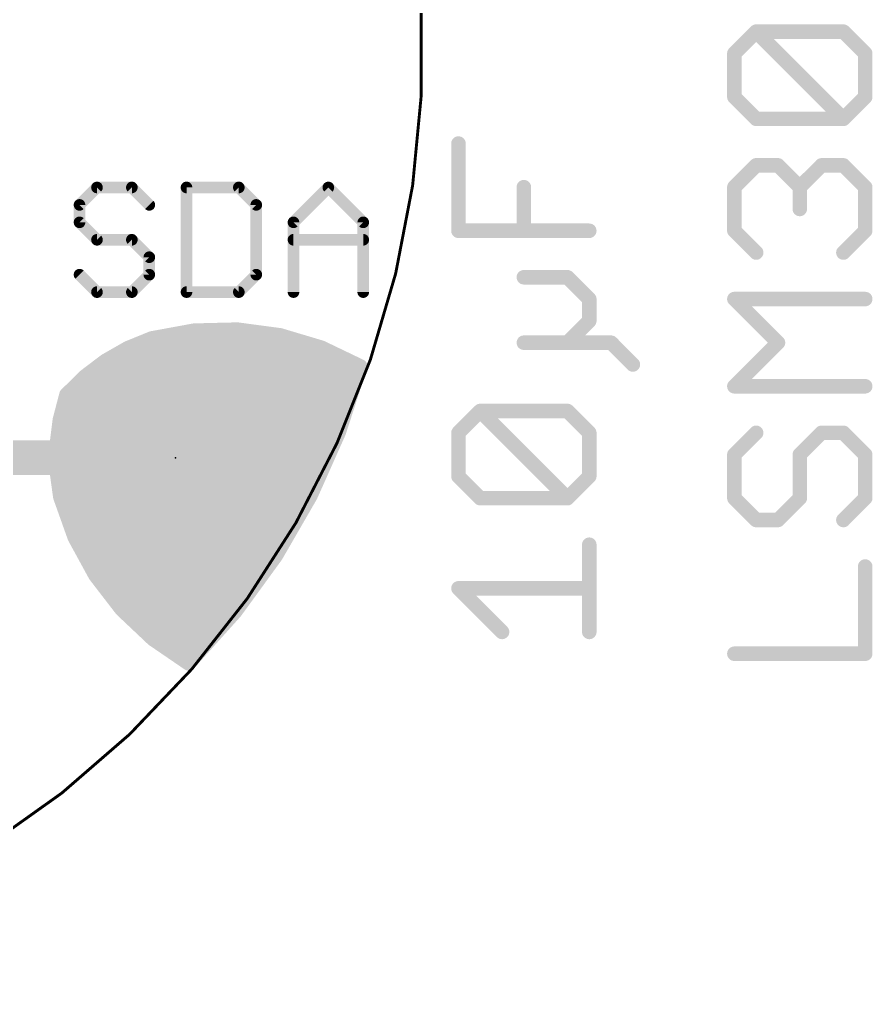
# Model space of a CAD drawing. Extents: x -10 to 12.2, y -10.5 to 9.8.
# Drawn here: x 4.73 to 12.19, y -8.27 to 0.28 of the extents above; entities that cross this region are included whole.
import ezdxf

# ---------------------------------------------------------------- set-up
doc = ezdxf.new("R2010")
doc.units = 0
for name, color, linetype in [('1', 12, 'CONTINUOUS'), ('16', 132, 'CONTINUOUS'), ('17', 110, 'CONTINUOUS'), ('20', 53, 'CONTINUOUS'), ('21', 40, 'CONTINUOUS'), ('23', 53, 'CONTINUOUS'), ('27', 253, 'CONTINUOUS')]:
    doc.layers.add(name, color=color, linetype=linetype)

# ---------------------------------------------------------------- blocks, each defined once
blk = doc.blocks.new('ROUNDP')
at = {"const_width": 0.5}
blk.add_lwpolyline([(0, -0.25, 1), (0, 0.25, 1), (0, -0.25)], format="xyb", dxfattribs=at)

msp = doc.modelspace()

# ---------------------------------------------------------------- linework, layer by layer
at = {"layer": '1', "const_width": 0.127}
for points in [[(6.2605, -2.4453), (5.8898, -2.5132)], [(6.6374, -2.4362), (6.2605, -2.4453)], [(7.011, -2.4862), (6.6374, -2.4362)], [(5.8898, -2.5132), (5.6805, -2.5985)], [(5.824, -2.54), (7.1913, -2.54)], [(7.3722, -2.594), (7.011, -2.4862)], [(5.6805, -2.5985), (5.4841, -2.7105)], [(7.712, -2.757), (7.3722, -2.594)], [(5.4841, -2.7105), (5.3041, -2.8471)], [(5.5604, -2.667), (7.5244, -2.667)], [(5.374, -2.794), (7.7, -2.794)], [(7.5246, -3.3339), (7.712, -2.757)], [(5.3041, -2.8471), (5.1434, -3.006)], [(5.2293, -2.921), (7.6587, -2.921)], [(5.1434, -3.006), (5.0861, -3.2246)], [(5.1324, -3.048), (7.6175, -3.048)], [(5.0991, -3.175), (7.5762, -3.175)], [(5.0861, -3.2246), (5.0578, -3.4489)], [(5.0763, -3.302), (7.5349, -3.302)], [(7.2778, -3.8881), (7.5246, -3.3339)], [(5.0578, -3.4489), (5.059, -3.6749)], [(5.0603, -3.429), (7.4822, -3.429)], [(5.0584, -3.556), (7.4257, -3.556)], [(5.059, -3.6749), (5.0898, -3.8988)], [(5.0602, -3.683), (7.3691, -3.683)], [(5.0776, -3.81), (7.3126, -3.81)], [(5.0898, -3.8988), (5.2163, -4.2539)], [(6.9745, -4.4134), (7.2778, -3.8881)], [(5.1034, -3.937), (7.2496, -3.937)], [(5.1487, -4.064), (7.1763, -4.064)], [(5.1939, -4.191), (7.1029, -4.191)], [(5.2163, -4.2539), (5.3969, -4.5847)], [(5.2513, -4.318), (7.0296, -4.318)], [(6.6179, -4.9042), (6.9745, -4.4134)], [(5.3206, -4.445), (6.9516, -4.445)], [(5.3899, -4.572), (6.8593, -4.572)], [(5.3969, -4.5847), (5.627, -4.8833)], [(5.485, -4.699), (6.767, -4.699)], [(5.5828, -4.826), (6.6748, -4.826)], [(5.627, -4.8833), (5.9009, -5.1422)], [(6.212, -5.355), (6.6179, -4.9042)], [(5.7007, -4.953), (6.574, -4.953)], [(5.8351, -5.08), (6.4597, -5.08)], [(5.9009, -5.1422), (6.212, -5.355)], [(5.9957, -5.207), (6.3453, -5.207)], [(6.1813, -5.334), (6.231, -5.334)]]:
    msp.add_lwpolyline(points, dxfattribs=at)
at = {"layer": '1', "const_width": 0.0635}
for points in [[(6.2598, -2.4135, 1), (6.2613, -2.477)], [(6.2663, -2.4765, 1), (6.2548, -2.414)], [(6.6416, -2.4047, 1), (6.6332, -2.4677)], [(6.6381, -2.4679, 1), (6.6366, -2.4044)], [(5.824, -2.5082, 1), (5.824, -2.5718)], [(5.8841, -2.4819, 1), (5.8955, -2.5444)], [(5.9018, -2.5426, 1), (5.8778, -2.4838)], [(7.02, -2.4557, 1), (7.0019, -2.5166)], [(7.0068, -2.5176, 1), (7.0152, -2.4547)], [(7.1913, -2.5718, 1), (7.1913, -2.5082)], [(5.6685, -2.5691, 1), (5.6925, -2.6279)], [(5.6962, -2.6261, 1), (5.6648, -2.5709)], [(7.3859, -2.5653, 1), (7.3584, -2.6226)], [(7.3631, -2.6244, 1), (7.3812, -2.5636)], [(5.5033, -2.7357, 1), (5.4649, -2.6852)], [(5.5604, -2.6353, 1), (5.5604, -2.6988)], [(7.5244, -2.6988, 1), (7.5244, -2.6353)], [(5.374, -2.7622, 1), (5.374, -2.8258)], [(5.4684, -2.6829, 1), (5.4999, -2.738)], [(7.7422, -2.7668, 1), (7.6818, -2.7471)], [(7.6983, -2.7856, 1), (7.7258, -2.7283)], [(7.7, -2.8258, 1), (7.7, -2.7622)], [(5.2849, -2.8218, 1), (5.3233, -2.8724)], [(5.3264, -2.8696, 1), (5.2817, -2.8245)], [(5.2293, -2.8893, 1), (5.2293, -2.9528)], [(7.6587, -2.9528, 1), (7.6587, -2.8893)], [(5.1324, -3.0162, 1), (5.1324, -3.0798)], [(5.121, -2.9834, 1), (5.1657, -3.0286)], [(5.1741, -3.014, 1), (5.1127, -2.9979)], [(7.6175, -3.0798, 1), (7.6175, -3.0162)], [(5.0991, -3.1433, 1), (5.0991, -3.2068)], [(7.5762, -3.2068, 1), (7.5762, -3.1433)], [(5.0763, -3.2702, 1), (5.0763, -3.3338)], [(5.0554, -3.2166, 1), (5.1168, -3.2327)], [(5.1176, -3.2286, 1), (5.0546, -3.2207)], [(7.5349, -3.3338, 1), (7.5349, -3.2702)], [(7.4944, -3.3241, 1), (7.5548, -3.3437)], [(7.5536, -3.3468, 1), (7.4956, -3.321)], [(5.0896, -3.4487, 1), (5.0261, -3.4491)], [(5.0263, -3.4449, 1), (5.0893, -3.4529)], [(5.0603, -3.3973, 1), (5.0603, -3.4608)], [(7.4822, -3.4608, 1), (7.4822, -3.3973)], [(5.0584, -3.5242, 1), (5.0584, -3.5878)], [(7.4257, -3.5878, 1), (7.4257, -3.5242)], [(5.0905, -3.6706, 1), (5.0276, -3.6792)], [(5.0273, -3.6751, 1), (5.0908, -3.6747)], [(5.0602, -3.6513, 1), (5.0602, -3.7148)], [(7.3691, -3.7148, 1), (7.3691, -3.6513)], [(5.0776, -3.7782, 1), (5.0776, -3.8418)], [(7.3126, -3.8418, 1), (7.3126, -3.7782)], [(5.1197, -3.8882, 1), (5.0599, -3.9095)], [(7.2488, -3.8752, 1), (7.3068, -3.901)], [(7.3053, -3.904, 1), (7.2503, -3.8722)], [(5.0583, -3.9031, 1), (5.1212, -3.8945)], [(5.1034, -3.9053, 1), (5.1034, -3.9688)], [(7.2496, -3.9688, 1), (7.2496, -3.9053)], [(5.1487, -4.0323, 1), (5.1487, -4.0957)], [(7.1763, -4.0957, 1), (7.1763, -4.0323)], [(5.1939, -4.1593, 1), (5.1939, -4.2227)], [(7.1029, -4.2227, 1), (7.1029, -4.1593)], [(5.2442, -4.2387, 1), (5.1885, -4.2691)], [(5.1864, -4.2645, 1), (5.2463, -4.2432)], [(5.2513, -4.2863, 1), (5.2513, -4.3498)], [(7.0296, -4.3498, 1), (7.0296, -4.2863)], [(7.0002, -4.4321, 1), (6.9488, -4.3948)], [(5.3206, -4.4133, 1), (5.3206, -4.4768)], [(6.947, -4.3976, 1), (7.002, -4.4293)], [(6.9516, -4.4768, 1), (6.9516, -4.4133)], [(5.3899, -4.5403, 1), (5.3899, -4.6037)], [(5.422, -4.5654, 1), (5.3717, -4.6041)], [(6.8593, -4.6037, 1), (6.8593, -4.5403)], [(5.369, -4.5999, 1), (5.4248, -4.5695)], [(5.485, -4.6673, 1), (5.485, -4.7307)], [(6.767, -4.7307, 1), (6.767, -4.6673)], [(5.5828, -4.7943, 1), (5.5828, -4.8578)], [(6.6748, -4.8578, 1), (6.6748, -4.7943)], [(5.6488, -4.8602, 1), (5.6052, -4.9064)], [(5.6018, -4.9027, 1), (5.6521, -4.8639)], [(6.5923, -4.8856, 1), (6.6436, -4.9229)], [(6.6415, -4.9255, 1), (6.5943, -4.883)], [(5.7007, -4.9213, 1), (5.7007, -4.9848)], [(6.574, -4.9848, 1), (6.574, -4.9213)], [(5.8351, -5.0483, 1), (5.8351, -5.1117)], [(6.4597, -5.1117, 1), (6.4597, -5.0483)], [(5.9189, -5.116, 1), (5.883, -5.1684)], [(5.8791, -5.1653, 1), (5.9227, -5.1191)], [(5.9957, -5.1753, 1), (5.9957, -5.2387)], [(6.3453, -5.2387, 1), (6.3453, -5.1753)], [(6.1813, -5.3023, 1), (6.1813, -5.3658)], [(6.231, -5.3658, 1), (6.231, -5.3023)], [(6.1884, -5.3338, 1), (6.2356, -5.3763)], [(6.1941, -5.3812, 1), (6.23, -5.3288)]]:
    msp.add_lwpolyline(points, format="xyb", dxfattribs=at)
at = {"layer": '16'}
for points, const_width in [([(6.2605, -2.4453), (5.8898, -2.5132)], 0.127), ([(6.6374, -2.4362), (6.2605, -2.4453)], 0.127), ([(7.011, -2.4862), (6.6374, -2.4362)], 0.127), ([(5.8898, -2.5132), (5.6805, -2.5985)], 0.127), ([(5.824, -2.54), (7.1913, -2.54)], 0.127), ([(7.3722, -2.594), (7.011, -2.4862)], 0.127), ([(5.6805, -2.5985), (5.4841, -2.7105)], 0.127), ([(7.712, -2.757), (7.3722, -2.594)], 0.127), ([(5.4841, -2.7105), (5.3041, -2.8471)], 0.127), ([(5.5604, -2.667), (7.5244, -2.667)], 0.127), ([(5.374, -2.794), (7.7, -2.794)], 0.127), ([(7.5246, -3.3339), (7.712, -2.757)], 0.127), ([(5.3041, -2.8471), (5.1434, -3.006)], 0.127), ([(5.2293, -2.921), (7.6587, -2.921)], 0.127), ([(5.1434, -3.006), (5.0861, -3.2246)], 0.127), ([(5.1324, -3.048), (7.6175, -3.048)], 0.127), ([(5.0991, -3.175), (7.5762, -3.175)], 0.127), ([(5.0861, -3.2246), (5.0578, -3.4489)], 0.127), ([(5.0763, -3.302), (7.5349, -3.302)], 0.127), ([(7.2778, -3.8881), (7.5246, -3.3339)], 0.127), ([(-1.016, -3.556), (6.096, -3.556)], 0.3048), ([(5.0578, -3.4489), (5.059, -3.6749)], 0.127), ([(5.0603, -3.429), (7.4822, -3.429)], 0.127), ([(5.0584, -3.556), (7.4257, -3.556)], 0.127), ([(5.059, -3.6749), (5.0898, -3.8988)], 0.127), ([(5.0602, -3.683), (7.3691, -3.683)], 0.127), ([(5.0776, -3.81), (7.3126, -3.81)], 0.127), ([(5.0898, -3.8988), (5.2163, -4.2539)], 0.127), ([(6.9745, -4.4134), (7.2778, -3.8881)], 0.127), ([(5.1034, -3.937), (7.2496, -3.937)], 0.127), ([(5.1487, -4.064), (7.1763, -4.064)], 0.127), ([(5.1939, -4.191), (7.1029, -4.191)], 0.127), ([(5.2163, -4.2539), (5.3969, -4.5847)], 0.127), ([(5.2513, -4.318), (7.0296, -4.318)], 0.127), ([(6.6179, -4.9042), (6.9745, -4.4134)], 0.127), ([(5.3206, -4.445), (6.9516, -4.445)], 0.127), ([(5.3899, -4.572), (6.8593, -4.572)], 0.127), ([(5.3969, -4.5847), (5.627, -4.8833)], 0.127), ([(5.485, -4.699), (6.767, -4.699)], 0.127), ([(5.5828, -4.826), (6.6748, -4.826)], 0.127), ([(5.627, -4.8833), (5.9009, -5.1422)], 0.127), ([(6.212, -5.355), (6.6179, -4.9042)], 0.127), ([(5.7007, -4.953), (6.574, -4.953)], 0.127), ([(5.8351, -5.08), (6.4597, -5.08)], 0.127), ([(5.9009, -5.1422), (6.212, -5.355)], 0.127), ([(5.9957, -5.207), (6.3453, -5.207)], 0.127), ([(6.1813, -5.334), (6.231, -5.334)], 0.127)]:
    msp.add_lwpolyline(points, dxfattribs=dict(at, const_width=const_width))
for points, const_width in [([(6.2598, -2.4135, 1), (6.2613, -2.477)], 0.0635), ([(6.2663, -2.4765, 1), (6.2548, -2.414)], 0.0635), ([(6.6416, -2.4047, 1), (6.6332, -2.4677)], 0.0635), ([(6.6381, -2.4679, 1), (6.6366, -2.4044)], 0.0635), ([(5.824, -2.5082, 1), (5.824, -2.5718)], 0.0635), ([(5.8841, -2.4819, 1), (5.8955, -2.5444)], 0.0635), ([(5.9018, -2.5426, 1), (5.8778, -2.4838)], 0.0635), ([(7.02, -2.4557, 1), (7.0019, -2.5166)], 0.0635), ([(7.0068, -2.5176, 1), (7.0152, -2.4547)], 0.0635), ([(7.1913, -2.5718, 1), (7.1913, -2.5082)], 0.0635), ([(5.6685, -2.5691, 1), (5.6925, -2.6279)], 0.0635), ([(5.6962, -2.6261, 1), (5.6648, -2.5709)], 0.0635), ([(7.3859, -2.5653, 1), (7.3584, -2.6226)], 0.0635), ([(7.3631, -2.6244, 1), (7.3812, -2.5636)], 0.0635), ([(5.5033, -2.7357, 1), (5.4649, -2.6852)], 0.0635), ([(5.5604, -2.6353, 1), (5.5604, -2.6988)], 0.0635), ([(7.5244, -2.6988, 1), (7.5244, -2.6353)], 0.0635), ([(5.374, -2.7622, 1), (5.374, -2.8258)], 0.0635), ([(5.4684, -2.6829, 1), (5.4999, -2.738)], 0.0635), ([(7.7422, -2.7668, 1), (7.6818, -2.7471)], 0.0635), ([(7.6983, -2.7856, 1), (7.7258, -2.7283)], 0.0635), ([(7.7, -2.8258, 1), (7.7, -2.7622)], 0.0635), ([(5.2849, -2.8218, 1), (5.3233, -2.8724)], 0.0635), ([(5.3264, -2.8696, 1), (5.2817, -2.8245)], 0.0635), ([(5.2293, -2.8893, 1), (5.2293, -2.9528)], 0.0635), ([(7.6587, -2.9528, 1), (7.6587, -2.8893)], 0.0635), ([(5.1324, -3.0162, 1), (5.1324, -3.0798)], 0.0635), ([(5.121, -2.9834, 1), (5.1657, -3.0286)], 0.0635), ([(5.1741, -3.014, 1), (5.1127, -2.9979)], 0.0635), ([(7.6175, -3.0798, 1), (7.6175, -3.0162)], 0.0635), ([(5.0991, -3.1433, 1), (5.0991, -3.2068)], 0.0635), ([(7.5762, -3.2068, 1), (7.5762, -3.1433)], 0.0635), ([(5.0763, -3.2702, 1), (5.0763, -3.3338)], 0.0635), ([(5.0554, -3.2166, 1), (5.1168, -3.2327)], 0.0635), ([(5.1176, -3.2286, 1), (5.0546, -3.2207)], 0.0635), ([(7.5349, -3.3338, 1), (7.5349, -3.2702)], 0.0635), ([(7.4944, -3.3241, 1), (7.5548, -3.3437)], 0.0635), ([(7.5536, -3.3468, 1), (7.4956, -3.321)], 0.0635), ([(5.0896, -3.4487, 1), (5.0261, -3.4491)], 0.0635), ([(5.0263, -3.4449, 1), (5.0893, -3.4529)], 0.0635), ([(5.0603, -3.3973, 1), (5.0603, -3.4608)], 0.0635), ([(6.096, -3.6322, 1), (6.096, -3.4798)], 0.1524), ([(7.4822, -3.4608, 1), (7.4822, -3.3973)], 0.0635), ([(5.0584, -3.5242, 1), (5.0584, -3.5878)], 0.0635), ([(7.4257, -3.5878, 1), (7.4257, -3.5242)], 0.0635), ([(5.0905, -3.6706, 1), (5.0276, -3.6792)], 0.0635), ([(5.0273, -3.6751, 1), (5.0908, -3.6747)], 0.0635), ([(5.0602, -3.6513, 1), (5.0602, -3.7148)], 0.0635), ([(7.3691, -3.7148, 1), (7.3691, -3.6513)], 0.0635), ([(5.0776, -3.7782, 1), (5.0776, -3.8418)], 0.0635), ([(7.3126, -3.8418, 1), (7.3126, -3.7782)], 0.0635), ([(5.1197, -3.8882, 1), (5.0599, -3.9095)], 0.0635), ([(7.2488, -3.8752, 1), (7.3068, -3.901)], 0.0635), ([(7.3053, -3.904, 1), (7.2503, -3.8722)], 0.0635), ([(5.0583, -3.9031, 1), (5.1212, -3.8945)], 0.0635), ([(5.1034, -3.9053, 1), (5.1034, -3.9688)], 0.0635), ([(7.2496, -3.9688, 1), (7.2496, -3.9053)], 0.0635), ([(5.1487, -4.0323, 1), (5.1487, -4.0957)], 0.0635), ([(7.1763, -4.0957, 1), (7.1763, -4.0323)], 0.0635), ([(5.1939, -4.1593, 1), (5.1939, -4.2227)], 0.0635), ([(7.1029, -4.2227, 1), (7.1029, -4.1593)], 0.0635), ([(5.2442, -4.2387, 1), (5.1885, -4.2691)], 0.0635), ([(5.1864, -4.2645, 1), (5.2463, -4.2432)], 0.0635), ([(5.2513, -4.2863, 1), (5.2513, -4.3498)], 0.0635), ([(7.0296, -4.3498, 1), (7.0296, -4.2863)], 0.0635), ([(7.0002, -4.4321, 1), (6.9488, -4.3948)], 0.0635), ([(5.3206, -4.4133, 1), (5.3206, -4.4768)], 0.0635), ([(6.947, -4.3976, 1), (7.002, -4.4293)], 0.0635), ([(6.9516, -4.4768, 1), (6.9516, -4.4133)], 0.0635), ([(5.3899, -4.5403, 1), (5.3899, -4.6037)], 0.0635), ([(5.422, -4.5654, 1), (5.3717, -4.6041)], 0.0635), ([(6.8593, -4.6037, 1), (6.8593, -4.5403)], 0.0635), ([(5.369, -4.5999, 1), (5.4248, -4.5695)], 0.0635), ([(5.485, -4.6673, 1), (5.485, -4.7307)], 0.0635), ([(6.767, -4.7307, 1), (6.767, -4.6673)], 0.0635), ([(5.5828, -4.7943, 1), (5.5828, -4.8578)], 0.0635), ([(6.6748, -4.8578, 1), (6.6748, -4.7943)], 0.0635), ([(5.6488, -4.8602, 1), (5.6052, -4.9064)], 0.0635), ([(5.6018, -4.9027, 1), (5.6521, -4.8639)], 0.0635), ([(6.5923, -4.8856, 1), (6.6436, -4.9229)], 0.0635), ([(6.6415, -4.9255, 1), (6.5943, -4.883)], 0.0635), ([(5.7007, -4.9213, 1), (5.7007, -4.9848)], 0.0635), ([(6.574, -4.9848, 1), (6.574, -4.9213)], 0.0635), ([(5.8351, -5.0483, 1), (5.8351, -5.1117)], 0.0635), ([(6.4597, -5.1117, 1), (6.4597, -5.0483)], 0.0635), ([(5.9189, -5.116, 1), (5.883, -5.1684)], 0.0635), ([(5.8791, -5.1653, 1), (5.9227, -5.1191)], 0.0635), ([(5.9957, -5.1753, 1), (5.9957, -5.2387)], 0.0635), ([(6.3453, -5.2387, 1), (6.3453, -5.1753)], 0.0635), ([(6.1813, -5.3023, 1), (6.1813, -5.3658)], 0.0635), ([(6.231, -5.3658, 1), (6.231, -5.3023)], 0.0635), ([(6.1884, -5.3338, 1), (6.2356, -5.3763)], 0.0635), ([(6.1941, -5.3812, 1), (6.23, -5.3288)], 0.0635)]:
    msp.add_lwpolyline(points, format="xyb", dxfattribs=dict(at, const_width=const_width))
at = {"layer": '20', "const_width": 0.0254}
msp.add_lwpolyline([(0, -8.255, 1), (0, 8.255, 1), (0, -8.255)], format="xyb", dxfattribs=at)
at = {"layer": '21', "const_width": 0.1016}
for points in [[(5.4103, -1.193), (5.2578, -1.3456)], [(5.7154, -1.193), (5.4103, -1.193)], [(5.8679, -1.3456), (5.7154, -1.193)], [(6.1933, -1.193), (6.1933, -2.1082)], [(6.6509, -1.193), (6.1933, -1.193)], [(6.8034, -1.3456), (6.6509, -1.193)], [(7.1288, -1.4981), (7.4339, -1.193)], [(7.4339, -1.193), (7.739, -1.4981)], [(5.2578, -1.3456), (5.2578, -1.4981)], [(6.8034, -1.9557), (6.8034, -1.3456)], [(5.2578, -1.4981), (5.4103, -1.6506)], [(7.1288, -2.1082), (7.1288, -1.4981)], [(7.739, -1.4981), (7.739, -2.1082)], [(5.4103, -1.6506), (5.7154, -1.6506)], [(5.7154, -1.6506), (5.8679, -1.8031)], [(7.1288, -1.6506), (7.739, -1.6506)], [(5.8679, -1.8031), (5.8679, -1.9557)], [(5.4103, -2.1082), (5.2578, -1.9557)], [(5.8679, -1.9557), (5.7154, -2.1082)], [(6.6509, -2.1082), (6.8034, -1.9557)], [(5.7154, -2.1082), (5.4103, -2.1082)], [(6.1933, -2.1082), (6.6509, -2.1082)]]:
    msp.add_lwpolyline(points, dxfattribs=at)
at = {"layer": '21', "const_width": 0.0508}
for points in [[(5.4103, -1.1676, 1), (5.4103, -1.2184)], [(5.4283, -1.211, 1), (5.3924, -1.1751)], [(5.7334, -1.1751, 1), (5.6974, -1.211)], [(5.7154, -1.2184, 1), (5.7154, -1.1676)], [(6.2187, -1.193, 1), (6.1679, -1.193)], [(6.1933, -1.1676, 1), (6.1933, -1.2184)], [(6.6689, -1.1751, 1), (6.6329, -1.211)], [(6.6509, -1.2184, 1), (6.6509, -1.1676)], [(7.4519, -1.1751, 1), (7.4159, -1.211)], [(7.4519, -1.211, 1), (7.4159, -1.1751)], [(5.2832, -1.3456, 1), (5.2324, -1.3456)], [(5.2398, -1.3276, 1), (5.2758, -1.3635)], [(5.85, -1.3635, 1), (5.8859, -1.3276)], [(6.8288, -1.3456, 1), (6.778, -1.3456)], [(6.7855, -1.3635, 1), (6.8214, -1.3276)], [(5.2758, -1.4801, 1), (5.2398, -1.516)], [(7.1542, -1.4981, 1), (7.1034, -1.4981)], [(7.7644, -1.4981, 1), (7.7136, -1.4981)], [(5.2324, -1.4981, 1), (5.2832, -1.4981)], [(7.1109, -1.4801, 1), (7.1468, -1.516)], [(7.721, -1.516, 1), (7.7569, -1.4801)], [(5.4103, -1.6252, 1), (5.4103, -1.676)], [(5.3924, -1.6686, 1), (5.4283, -1.6326)], [(5.7334, -1.6326, 1), (5.6974, -1.6686)], [(5.7154, -1.676, 1), (5.7154, -1.6252)], [(7.1288, -1.6252, 1), (7.1288, -1.676)], [(7.739, -1.676, 1), (7.739, -1.6252)], [(5.8933, -1.8031, 1), (5.8425, -1.8031)], [(5.85, -1.8211, 1), (5.8859, -1.7852)], [(5.2758, -1.9377, 1), (5.2398, -1.9736)], [(5.8425, -1.9557, 1), (5.8933, -1.9557)], [(5.8859, -1.9736, 1), (5.85, -1.9377)], [(6.778, -1.9557, 1), (6.8288, -1.9557)], [(6.8214, -1.9736, 1), (6.7855, -1.9377)], [(5.4103, -2.0828, 1), (5.4103, -2.1336)], [(5.3924, -2.1262, 1), (5.4283, -2.0902)], [(5.6974, -2.0902, 1), (5.7334, -2.1262)], [(5.7154, -2.1336, 1), (5.7154, -2.0828)], [(6.1933, -2.0828, 1), (6.1933, -2.1336)], [(6.1679, -2.1082, 1), (6.2187, -2.1082)], [(6.6329, -2.0902, 1), (6.6689, -2.1262)], [(6.6509, -2.1336, 1), (6.6509, -2.0828)], [(7.1034, -2.1082, 1), (7.1542, -2.1082)], [(7.7136, -2.1082, 1), (7.7644, -2.1082)]]:
    msp.add_lwpolyline(points, format="xyb", dxfattribs=at)
at = {"layer": '23'}
msp.add_point((6.096, -3.556), dxfattribs=at)
at = {"layer": '27', "const_width": 0.127}
for points in [[(10.9845, -0.0209), (11.1752, 0.1697)], [(11.1752, 0.1697), (11.9378, 0.1697)], [(11.9378, -0.5929), (11.1752, 0.1697)], [(11.9378, 0.1697), (12.1285, -0.0209)], [(10.9845, -0.4022), (10.9845, -0.0209)], [(12.1285, -0.0209), (12.1285, -0.4022)], [(11.1752, -0.5929), (10.9845, -0.4022)], [(12.1285, -0.4022), (11.9378, -0.5929)], [(11.9378, -0.5929), (11.1752, -0.5929)], [(8.5715, -1.5717), (8.5715, -0.8091)], [(10.9845, -1.1903), (11.1752, -0.9997)], [(11.1752, -0.9997), (11.3659, -0.9997)], [(11.3659, -0.9997), (11.5565, -1.1903)], [(11.5565, -1.1903), (11.7472, -0.9997)], [(11.7472, -0.9997), (11.9378, -0.9997)], [(11.9378, -0.9997), (12.1285, -1.1903)], [(9.1435, -1.5717), (9.1435, -1.1904)], [(10.9845, -1.5716), (10.9845, -1.1903)], [(11.5565, -1.1903), (11.5565, -1.381)], [(12.1285, -1.1903), (12.1285, -1.5716)], [(9.7155, -1.5717), (8.5715, -1.5717)], [(11.1752, -1.7623), (10.9845, -1.5716)], [(12.1285, -1.5716), (11.9378, -1.7623)], [(9.5248, -1.9785), (9.1435, -1.9785)], [(9.7155, -2.1691), (9.5248, -1.9785)], [(9.7155, -2.3598), (9.7155, -2.1691)], [(11.3659, -2.5504), (10.9845, -2.1691)], [(10.9845, -2.1691), (12.1285, -2.1691)], [(9.5248, -2.5504), (9.7155, -2.3598)], [(9.1435, -2.5504), (9.5248, -2.5504)], [(9.5248, -2.5504), (9.9062, -2.5504)], [(9.9062, -2.5504), (10.0968, -2.7411)], [(10.9845, -2.9317), (11.3659, -2.5504)], [(12.1285, -2.9317), (10.9845, -2.9317)], [(8.5715, -3.3385), (8.7622, -3.1479)], [(8.7622, -3.1479), (9.5248, -3.1479)], [(9.5248, -3.9105), (8.7622, -3.1479)], [(9.5248, -3.1479), (9.7155, -3.3385)], [(8.5715, -3.7198), (8.5715, -3.3385)], [(9.7155, -3.3385), (9.7155, -3.7198)], [(11.1752, -3.3385), (10.9845, -3.5291)], [(11.5565, -3.5291), (11.7472, -3.3385)], [(11.7472, -3.3385), (11.9378, -3.3385)], [(11.9378, -3.3385), (12.1285, -3.5291)], [(10.9845, -3.5291), (10.9845, -3.9104)], [(11.5565, -3.9104), (11.5565, -3.5291)], [(12.1285, -3.5291), (12.1285, -3.9104)], [(8.7622, -3.9105), (8.5715, -3.7198)], [(9.7155, -3.7198), (9.5248, -3.9105)], [(9.5248, -3.9105), (8.7622, -3.9105)], [(10.9845, -3.9104), (11.1752, -4.1011)], [(11.3659, -4.1011), (11.5565, -3.9104)], [(12.1285, -3.9104), (11.9378, -4.1011)], [(11.1752, -4.1011), (11.3659, -4.1011)], [(9.7155, -5.0799), (9.7155, -4.3173)], [(12.1285, -5.2705), (12.1285, -4.5079)], [(8.9528, -5.0799), (8.5715, -4.6986)], [(8.5715, -4.6986), (9.7155, -4.6986)], [(10.9845, -5.2705), (12.1285, -5.2705)]]:
    msp.add_lwpolyline(points, dxfattribs=at)
at = {"layer": '27', "const_width": 0.0635}
for points in [[(11.1752, 0.2015, 1), (11.1752, 0.138)], [(11.1976, 0.1922, 1), (11.1527, 0.1473)], [(11.1976, 0.1473, 1), (11.1527, 0.1922)], [(11.9603, 0.1922, 1), (11.9154, 0.1473)], [(11.9378, 0.138, 1), (11.9378, 0.2015)], [(11.0163, -0.0209, 1), (10.9528, -0.0209)], [(10.9621, 0.0015, 1), (11.007, -0.0434)], [(12.1603, -0.0209, 1), (12.0968, -0.0209)], [(12.106, -0.0434, 1), (12.151, 0.0015)], [(11.007, -0.3798, 1), (10.9621, -0.4247)], [(12.151, -0.4247, 1), (12.106, -0.3798)], [(10.9528, -0.4022, 1), (11.0163, -0.4022)], [(12.0968, -0.4022, 1), (12.1603, -0.4022)], [(11.1752, -0.5612, 1), (11.1752, -0.6247)], [(11.1527, -0.6154, 1), (11.1976, -0.5705)], [(11.9154, -0.5705, 1), (11.9603, -0.6154)], [(11.9154, -0.6154, 1), (11.9603, -0.5705)], [(11.9378, -0.6247, 1), (11.9378, -0.5612)], [(8.6033, -0.8091, 1), (8.5398, -0.8091)], [(11.1752, -0.9679, 1), (11.1752, -1.0314)], [(11.1976, -1.0221, 1), (11.1527, -0.9772)], [(11.3883, -0.9772, 1), (11.3434, -1.0221)], [(11.3659, -1.0314, 1), (11.3659, -0.9679)], [(11.7472, -0.9679, 1), (11.7472, -1.0314)], [(11.7696, -1.0221, 1), (11.7247, -0.9772)], [(11.9603, -0.9772, 1), (11.9154, -1.0221)], [(11.9378, -1.0314, 1), (11.9378, -0.9679)], [(9.1753, -1.1904, 1), (9.1118, -1.1904)], [(11.0163, -1.1903, 1), (10.9528, -1.1903)], [(10.9621, -1.1679, 1), (11.007, -1.2128)], [(11.5883, -1.1903, 1), (11.5248, -1.1903)], [(11.5341, -1.1679, 1), (11.579, -1.2128)], [(11.5341, -1.2128, 1), (11.579, -1.1679)], [(12.1603, -1.1903, 1), (12.0968, -1.1903)], [(12.106, -1.2128, 1), (12.151, -1.1679)], [(11.5248, -1.381, 1), (11.5883, -1.381)], [(8.5715, -1.54, 1), (8.5715, -1.6035)], [(9.7155, -1.6035, 1), (9.7155, -1.54)], [(11.007, -1.5492, 1), (10.9621, -1.5941)], [(12.151, -1.5941, 1), (12.106, -1.5492)], [(8.5398, -1.5717, 1), (8.6033, -1.5717)], [(9.1118, -1.5717, 1), (9.1753, -1.5717)], [(10.9528, -1.5716, 1), (11.0163, -1.5716)], [(12.0968, -1.5716, 1), (12.1603, -1.5716)], [(11.1527, -1.7848, 1), (11.1976, -1.7399)], [(11.9154, -1.7399, 1), (11.9603, -1.7848)], [(9.1435, -1.9467, 1), (9.1435, -2.0102)], [(9.5473, -1.956, 1), (9.5024, -2.0009)], [(9.5248, -2.0102, 1), (9.5248, -1.9467)], [(9.7473, -2.1691, 1), (9.6837, -2.1691)], [(9.693, -2.1916, 1), (9.738, -2.1467)], [(10.9845, -2.1373, 1), (10.9845, -2.2008)], [(11.007, -2.1466, 1), (10.9621, -2.1915)], [(12.1285, -2.2008, 1), (12.1285, -2.1373)], [(9.738, -2.3822, 1), (9.693, -2.3373)], [(9.6837, -2.3598, 1), (9.7473, -2.3598)], [(9.1435, -2.5187, 1), (9.1435, -2.5822)], [(9.5248, -2.5187, 1), (9.5248, -2.5822)], [(9.5024, -2.528, 1), (9.5473, -2.5729)], [(9.5248, -2.5822, 1), (9.5248, -2.5187)], [(9.9286, -2.528, 1), (9.8837, -2.5729)], [(9.9062, -2.5822, 1), (9.9062, -2.5187)], [(11.3883, -2.5728, 1), (11.3434, -2.5279)], [(11.3434, -2.5728, 1), (11.3883, -2.5279)], [(10.0744, -2.7636, 1), (10.1193, -2.7187)], [(10.9845, -2.9, 1), (10.9845, -2.9635)], [(10.9621, -2.9093, 1), (11.007, -2.9542)], [(12.1285, -2.9635, 1), (12.1285, -2.9)], [(8.7622, -3.1161, 1), (8.7622, -3.1796)], [(8.7846, -3.1254, 1), (8.7397, -3.1703)], [(8.7846, -3.1703, 1), (8.7397, -3.1254)], [(9.5473, -3.1254, 1), (9.5024, -3.1703)], [(9.5248, -3.1796, 1), (9.5248, -3.1161)], [(8.6033, -3.3385, 1), (8.5398, -3.3385)], [(8.5491, -3.3161, 1), (8.594, -3.361)], [(9.7473, -3.3385, 1), (9.6837, -3.3385)], [(9.693, -3.361, 1), (9.738, -3.3161)], [(11.1976, -3.3609, 1), (11.1527, -3.316)], [(11.7472, -3.3067, 1), (11.7472, -3.3702)], [(11.7696, -3.3609, 1), (11.7247, -3.316)], [(11.9603, -3.316, 1), (11.9154, -3.3609)], [(11.9378, -3.3702, 1), (11.9378, -3.3067)], [(11.0163, -3.5291, 1), (10.9528, -3.5291)], [(10.9621, -3.5067, 1), (11.007, -3.5516)], [(11.5883, -3.5291, 1), (11.5248, -3.5291)], [(11.5341, -3.5067, 1), (11.579, -3.5516)], [(12.1603, -3.5291, 1), (12.0968, -3.5291)], [(12.106, -3.5516, 1), (12.151, -3.5067)], [(8.594, -3.6974, 1), (8.5491, -3.7423)], [(9.738, -3.7423, 1), (9.693, -3.6974)], [(8.5398, -3.7198, 1), (8.6033, -3.7198)], [(9.6837, -3.7198, 1), (9.7473, -3.7198)], [(8.7622, -3.8788, 1), (8.7622, -3.9423)], [(8.7397, -3.933, 1), (8.7846, -3.8881)], [(9.5024, -3.8881, 1), (9.5473, -3.933)], [(9.5024, -3.933, 1), (9.5473, -3.8881)], [(9.5248, -3.9423, 1), (9.5248, -3.8788)], [(10.9528, -3.9104, 1), (11.0163, -3.9104)], [(11.007, -3.888, 1), (10.9621, -3.9329)], [(11.5248, -3.9104, 1), (11.5883, -3.9104)], [(11.579, -3.9329, 1), (11.5341, -3.888)], [(12.0968, -3.9104, 1), (12.1603, -3.9104)], [(12.151, -3.9329, 1), (12.106, -3.888)], [(11.1752, -4.0694, 1), (11.1752, -4.1329)], [(11.1527, -4.1236, 1), (11.1976, -4.0787)], [(11.3434, -4.0787, 1), (11.3883, -4.1236)], [(11.3659, -4.1329, 1), (11.3659, -4.0694)], [(11.9154, -4.0787, 1), (11.9603, -4.1236)], [(9.7473, -4.3173, 1), (9.6837, -4.3173)], [(12.1603, -4.5079, 1), (12.0968, -4.5079)], [(8.5715, -4.6668, 1), (8.5715, -4.7303)], [(8.594, -4.6761, 1), (8.5491, -4.721)], [(9.7155, -4.7303, 1), (9.7155, -4.6668)], [(8.9304, -5.1024, 1), (8.9753, -5.0574)], [(9.6837, -5.0799, 1), (9.7473, -5.0799)], [(10.9845, -5.2388, 1), (10.9845, -5.3022)], [(12.1285, -5.3022, 1), (12.1285, -5.2388)], [(12.0968, -5.2705, 1), (12.1603, -5.2705)]]:
    msp.add_lwpolyline(points, format="xyb", dxfattribs=at)

# ---------------------------------------------------------------- block references
at = {"layer": '17', "xscale": 2.1844, "yscale": 2.1844, "rotation": 240}
msp.add_blockref('ROUNDP', (6.096, -3.556), dxfattribs=at)
msp.add_blockref('ROUNDP', (6.096, -3.556), dxfattribs=at)

doc.saveas('drawing.dxf')
